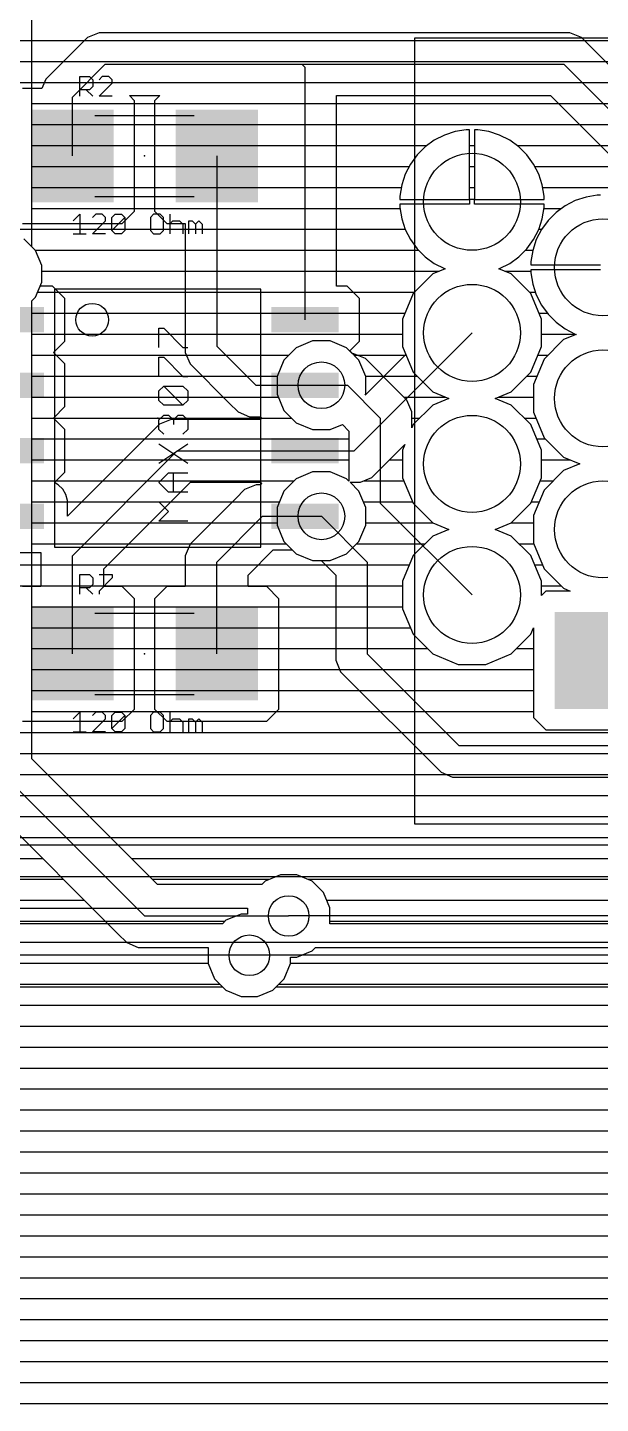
# Model space of a CAD drawing. Extents: x -0.64 to 6, y -0.15 to 7.8.
# Drawn here: x 4.881 to 5.318, y 5.088 to 6.138 of the extents above; entities that cross this region are included whole.
import ezdxf

# ---------------------------------------------------------------- set-up
doc = ezdxf.new("R2010")
doc.units = 0
for name, color, linetype in [('1', 22, 'CONTINUOUS'), ('16', 175, 'CONTINUOUS'), ('17', 82, 'CONTINUOUS'), ('18', 82, 'CONTINUOUS'), ('21', 253, 'CONTINUOUS'), ('22', 253, 'CONTINUOUS'), ('23', 7, 'CONTINUOUS'), ('25', 253, 'CONTINUOUS'), ('27', 253, 'CONTINUOUS'), ('51', 253, 'CONTINUOUS')]:
    doc.layers.add(name, color=color, linetype=linetype)

# ---------------------------------------------------------------- blocks, each defined once
blk = doc.blocks.new('RECT')
blk.add_solid([(-0.5, -0.5), (0.5, -0.5), (-0.5, 0.5), (0.5, 0.5)])
blk = doc.blocks.new('SQUAREP')
blk.add_solid([(-0.5, -0.5), (0.5, -0.5), (-0.5, 0.5), (0.5, 0.5)])
blk = doc.blocks.new('ROUNDP')
blk.add_circle((0, 0), 0.5)
blk = doc.blocks.new('ROUNDV')
blk.add_circle((0, 0), 0.5)

msp = doc.modelspace()

# ---------------------------------------------------------------- linework, layer by layer
at = {"layer": '1'}
for p, q in [((4.935226, 6.134), (4.926405, 6.130346)), ((5.294774, 6.134), (4.935226, 6.134)), ((5.303595, 6.130346), (5.294774, 6.134)), ((3.284, 6.128), (4.924059, 6.128)), ((4.919654, 6.123595), (4.894536, 6.098477)), ((4.926405, 6.130346), (4.919654, 6.123595)), ((5.423595, 6.010346), (5.303595, 6.130346)), ((5.305941, 6.128), (5.534595, 6.128)), ((3.284, 6.112), (4.908059, 6.112)), ((4.914882, 6.084882), (4.94, 6.11)), ((4.94, 6.11), (5.09, 6.11)), ((5.09, 6.11), (5.29, 6.11)), ((5.0925, 6.1075), (5.09, 6.11)), ((5.0925, 5.915), (5.0925, 6.1075)), ((5.29, 6.11), (5.41, 5.99)), ((3.284, 6.096), (4.89351, 6.096)), ((4.891618, 6.091433), (4.876758, 6.091433)), ((4.894536, 6.098477), (4.891618, 6.091433)), ((4.914882, 6.04), (4.914882, 6.084882)), ((4.962378, 6.08206), (4.958438, 6.086)), ((4.958438, 6.086), (4.981562, 6.086)), ((4.962378, 5.997939), (4.962378, 6.08206)), ((4.962378, 6.08), (4.977622, 6.08)), ((4.981562, 6.086), (4.977622, 6.08206)), ((4.977622, 6.08206), (4.977622, 5.997939)), ((5.1165, 5.940646), (5.1165, 6.086)), ((5.1165, 6.086), (5.280059, 6.086)), ((5.1165, 6.08), (5.286059, 6.08)), ((5.280059, 6.086), (5.386, 5.980059)), ((4.962378, 6.064), (4.977622, 6.064)), ((5.1165, 6.064), (5.302059, 6.064)), ((5.207121, 6.058646), (5.198887, 6.05597)), ((5.215671, 6.06), (5.207121, 6.058646)), ((5.218157, 6.06), (5.215671, 6.06)), ((5.218157, 6.006843), (5.218157, 6.06)), ((5.224329, 6.06), (5.221843, 6.06)), ((5.221843, 6.06), (5.221843, 6.006843)), ((5.232879, 6.058646), (5.224329, 6.06)), ((5.241113, 6.05597), (5.232879, 6.058646)), ((4.962378, 6.048), (4.977622, 6.048)), ((5.1165, 6.048), (5.185613, 6.048)), ((5.191174, 6.05204), (5.18417, 6.046952)), ((5.198887, 6.05597), (5.191174, 6.05204)), ((5.218157, 6.048), (5.221843, 6.048)), ((5.248826, 6.05204), (5.241113, 6.05597)), ((5.25583, 6.046952), (5.248826, 6.05204)), ((5.254387, 6.048), (5.318059, 6.048)), ((5.025118, 6.04), (5.025118, 5.894882)), ((5.178048, 6.04083), (5.17296, 6.033826)), ((5.18417, 6.046952), (5.178048, 6.04083)), ((5.261952, 6.04083), (5.25583, 6.046952)), ((5.26704, 6.033826), (5.261952, 6.04083)), ((4.962378, 6.032), (4.977622, 6.032)), ((5.1165, 6.032), (5.172029, 6.032)), ((5.17296, 6.033826), (5.16903, 6.026113)), ((5.218157, 6.032), (5.221843, 6.032)), ((5.27097, 6.026113), (5.26704, 6.033826)), ((5.267971, 6.032), (5.334059, 6.032)), ((5.166354, 6.017879), (5.165, 6.009329)), ((5.16903, 6.026113), (5.166354, 6.017879)), ((5.273646, 6.017879), (5.27097, 6.026113)), ((5.275, 6.009329), (5.273646, 6.017879)), ((4.962378, 6.016), (4.977622, 6.016)), ((5.1165, 6.016), (5.166057, 6.016)), ((5.165, 6.009329), (5.165, 6.006843)), ((5.165, 6.006843), (5.218157, 6.006843)), ((5.218157, 6.016), (5.221843, 6.016)), ((5.221843, 6.006843), (5.218157, 6.006843)), ((5.218157, 6.006843), (5.218157, 6.003157)), ((5.221843, 6.003157), (5.221843, 6.006843)), ((5.221843, 6.006843), (5.275, 6.006843)), ((5.273943, 6.016), (5.350059, 6.016)), ((5.275, 6.006843), (5.275, 6.009329)), ((5.307121, 6.008646), (5.298887, 6.00597)), ((5.315671, 6.01), (5.307121, 6.008646)), ((5.318157, 6.01), (5.315671, 6.01)), ((4.953005, 5.988567), (4.962378, 5.997939)), ((4.962378, 6), (4.977622, 6)), ((4.977622, 5.997939), (4.986995, 5.988567)), ((5.1165, 6), (5.165106, 6)), ((5.218157, 6.003157), (5.165, 6.003157)), ((5.165, 6.003157), (5.165, 6.000671)), ((5.165, 6.000671), (5.166354, 5.992121)), ((5.275, 6.003157), (5.221843, 6.003157)), ((5.273646, 5.992121), (5.275, 6.000671)), ((5.274893, 6), (5.288366, 6)), ((5.275, 6.000671), (5.275, 6.003157)), ((5.28417, 5.996952), (5.278048, 5.99083)), ((5.291174, 6.00204), (5.28417, 5.996952)), ((5.298887, 6.00597), (5.291174, 6.00204)), ((4.876758, 5.988567), (4.953005, 5.988567)), ((4.986995, 5.988567), (5.001118, 5.988567)), ((5.001118, 5.988567), (5.001118, 5.890108)), ((5.166354, 5.992121), (5.16903, 5.983887)), ((5.27097, 5.983887), (5.273646, 5.992121)), ((5.278048, 5.99083), (5.27296, 5.983826)), ((4.840548, 5.984), (5.001118, 5.984)), ((4.886704, 5.967843), (4.877843, 5.976704)), ((5.1165, 5.984), (5.168993, 5.984)), ((5.16903, 5.983887), (5.17296, 5.976174)), ((5.17296, 5.976174), (5.178048, 5.96917)), ((5.261952, 5.96917), (5.26704, 5.976174)), ((5.26903, 5.976113), (5.266354, 5.967879)), ((5.26704, 5.976174), (5.27097, 5.983887)), ((5.27296, 5.983826), (5.26903, 5.976113)), ((5.271007, 5.984), (5.273086, 5.984)), ((4.886548, 5.968), (5.001118, 5.968)), ((4.8915, 5.956266), (4.886704, 5.967843)), ((5.1165, 5.968), (5.179218, 5.968)), ((5.178048, 5.96917), (5.18417, 5.963048)), ((5.25583, 5.963048), (5.261952, 5.96917)), ((5.260782, 5.968), (5.266394, 5.968)), ((5.266354, 5.967879), (5.265, 5.959329)), ((4.8915, 5.943734), (4.8915, 5.956266)), ((5.18417, 5.963048), (5.191174, 5.95796)), ((5.199439, 5.95385), (5.189978, 5.949931)), ((5.191174, 5.95796), (5.198887, 5.95403)), ((5.198887, 5.95403), (5.199439, 5.95385)), ((5.24056, 5.95385), (5.241113, 5.95403)), ((5.250022, 5.949931), (5.24056, 5.95385)), ((5.241113, 5.95403), (5.248826, 5.95796)), ((5.248826, 5.95796), (5.25583, 5.963048)), ((5.265, 5.959329), (5.265, 5.956843)), ((5.265, 5.956843), (5.318157, 5.956843)), ((4.89022, 5.940646), (4.8915, 5.943734)), ((4.8915, 5.952), (5.001118, 5.952)), ((5.1165, 5.952), (5.194973, 5.952)), ((5.189978, 5.949931), (5.175069, 5.935022)), ((5.245027, 5.952), (5.265, 5.952)), ((5.264931, 5.935022), (5.250022, 5.949931)), ((5.318157, 5.953157), (5.265, 5.953157)), ((5.265, 5.953157), (5.265, 5.950671)), ((5.265, 5.950671), (5.266354, 5.942121)), ((4.899718, 5.940646), (4.89022, 5.940646)), ((4.90909, 5.931273), (4.899718, 5.940646)), ((4.904363, 5.936), (5.001118, 5.936)), ((5.124718, 5.940646), (5.1165, 5.940646)), ((5.13409, 5.931273), (5.124718, 5.940646)), ((5.129363, 5.936), (5.176047, 5.936)), ((5.175069, 5.935022), (5.167, 5.915542)), ((5.263953, 5.936), (5.268343, 5.936)), ((5.273, 5.915542), (5.264931, 5.935022)), ((5.266354, 5.942121), (5.26903, 5.933887)), ((5.26903, 5.933887), (5.27296, 5.926174)), ((4.90909, 5.898727), (4.90909, 5.931273)), ((5.13409, 5.898727), (5.13409, 5.931273)), ((5.27296, 5.926174), (5.278048, 5.91917)), ((4.90909, 5.92), (5.001118, 5.92)), ((5.13409, 5.92), (5.168846, 5.92)), ((5.167, 5.915542), (5.167, 5.894458)), ((5.271154, 5.92), (5.277445, 5.92)), ((5.273, 5.894458), (5.273, 5.915542)), ((5.278048, 5.91917), (5.28417, 5.913048)), ((5.28417, 5.913048), (5.291174, 5.90796)), ((4.90909, 5.904), (5.001118, 5.904)), ((5.13, 5.815), (5.22, 5.905)), ((5.13409, 5.904), (5.167, 5.904)), ((5.273, 5.904), (5.298978, 5.904)), ((5.299439, 5.90385), (5.289978, 5.899931)), ((5.291174, 5.90796), (5.298887, 5.90403)), ((5.298887, 5.90403), (5.299439, 5.90385)), ((4.900363, 5.89), (4.90909, 5.898727)), ((5.025118, 5.894882), (5.055, 5.865)), ((5.126612, 5.891248), (5.13409, 5.898727)), ((5.13369, 5.88417), (5.126612, 5.891248)), ((5.167, 5.894458), (5.169494, 5.888436)), ((5.264931, 5.874978), (5.273, 5.894458)), ((5.289978, 5.899931), (5.275069, 5.885022)), ((4.90909, 5.881273), (4.900363, 5.89)), ((4.902363, 5.888), (5.001991, 5.888)), ((4.90909, 5.848727), (4.90909, 5.881273)), ((5.001118, 5.890108), (5.004772, 5.881287)), ((5.004772, 5.881287), (5.034654, 5.851405)), ((5.12986, 5.888), (5.169059, 5.888)), ((5.138842, 5.871732), (5.13369, 5.88417)), ((5.169494, 5.888436), (5.1385, 5.85744)), ((5.275069, 5.885022), (5.267, 5.865542)), ((5.270325, 5.888), (5.278047, 5.888)), ((4.90909, 5.872), (5.014059, 5.872)), ((5.138731, 5.872), (5.153059, 5.872)), ((5.138842, 5.858268), (5.138842, 5.871732)), ((5.250022, 5.860069), (5.264931, 5.874978)), ((5.261953, 5.872), (5.269675, 5.872)), ((5.055, 5.865), (5.0925, 5.865)), ((5.0925, 5.865), (5.105, 5.865)), ((5.237785, 5.855), (5.250022, 5.860069)), ((5.267, 5.865542), (5.267, 5.844458)), ((4.900363, 5.84), (4.90909, 5.848727)), ((4.90909, 5.856), (5.030059, 5.856)), ((5.034654, 5.851405), (5.041405, 5.844654)), ((5.1385, 5.85744), (5.138842, 5.858268)), ((5.250022, 5.849931), (5.237785, 5.855)), ((5.240199, 5.856), (5.267, 5.856)), ((5.264931, 5.835022), (5.250022, 5.849931)), ((4.90909, 5.831273), (4.900363, 5.84)), ((4.900364, 5.84), (5.059636, 5.84)), ((4.990226, 5.839), (4.981405, 5.835346)), ((5.058636, 5.839), (4.990226, 5.839)), ((5.041405, 5.844654), (5.050226, 5.841)), ((5.050226, 5.841), (5.058636, 5.841)), ((5.058636, 5.841), (5.059636, 5.84)), ((5.059636, 5.84), (5.058636, 5.839)), ((5.259953, 5.84), (5.268846, 5.84)), ((5.267, 5.844458), (5.275069, 5.824978)), ((4.90909, 5.798727), (4.90909, 5.831273)), ((4.974654, 5.828595), (4.91109, 5.765031)), ((4.981405, 5.835346), (4.974654, 5.828595)), ((5.273, 5.815542), (5.264931, 5.835022)), ((4.90909, 5.824), (4.970059, 5.824)), ((5.143595, 5.794654), (5.16878, 5.819839)), ((5.16878, 5.819839), (5.167, 5.815542)), ((5.269497, 5.824), (5.276047, 5.824)), ((5.275069, 5.824978), (5.289978, 5.810069)), ((4.90909, 5.808), (4.954059, 5.808)), ((4.914882, 5.734882), (4.995, 5.815)), ((4.995, 5.815), (5.0925, 5.815)), ((5.0925, 5.815), (5.13, 5.815)), ((5.156941, 5.808), (5.167, 5.808)), ((5.167, 5.815542), (5.167, 5.794458)), ((5.273, 5.794458), (5.273, 5.815542)), ((5.273, 5.808), (5.294972, 5.808)), ((5.289978, 5.810069), (5.302215, 5.805)), ((4.901144, 5.790781), (4.90909, 5.798727)), ((5.289978, 5.799931), (5.275069, 5.785022)), ((5.302215, 5.805), (5.289978, 5.799931)), ((4.904143, 5.789049), (4.901144, 5.790781)), ((4.902363, 5.792), (4.938059, 5.792)), ((4.907494, 5.785698), (4.904143, 5.789049)), ((4.909864, 5.781593), (4.907494, 5.785698)), ((4.938882, 5.724941), (5.004941, 5.791)), ((5.004941, 5.791), (5.058636, 5.791)), ((5.055226, 5.789), (5.046405, 5.785346)), ((5.058636, 5.789), (5.055226, 5.789)), ((5.058636, 5.791), (5.059636, 5.79)), ((5.059636, 5.79), (5.058636, 5.789)), ((5.13369, 5.78417), (5.12686, 5.791)), ((5.12686, 5.791), (5.134774, 5.791)), ((5.134774, 5.791), (5.143595, 5.794654)), ((5.137188, 5.792), (5.168018, 5.792)), ((5.167, 5.794458), (5.175069, 5.774978)), ((5.264931, 5.774978), (5.273, 5.794458)), ((5.271982, 5.792), (5.282047, 5.792)), ((4.91109, 5.777015), (4.909864, 5.781593)), ((4.91109, 5.765031), (4.91109, 5.777015)), ((4.91109, 5.776), (4.922059, 5.776)), ((4.989941, 5.776), (5.037059, 5.776)), ((5.039654, 5.778595), (5.004772, 5.743713)), ((5.046405, 5.785346), (5.039654, 5.778595)), ((5.138842, 5.771732), (5.13369, 5.78417)), ((5.137074, 5.776), (5.174645, 5.776)), ((5.175069, 5.774978), (5.189978, 5.760069)), ((5.250022, 5.760069), (5.264931, 5.774978)), ((5.265354, 5.776), (5.271332, 5.776)), ((5.275069, 5.785022), (5.267, 5.765542)), ((5.025118, 5.730118), (5.06, 5.765)), ((5.06, 5.765), (5.0925, 5.765)), ((5.0925, 5.765), (5.105, 5.765)), ((5.138842, 5.758268), (5.138842, 5.771732)), ((5.267, 5.765542), (5.267, 5.744458)), ((4.973941, 5.76), (5.021059, 5.76)), ((5.13369, 5.74583), (5.138842, 5.758268)), ((5.138842, 5.76), (5.190144, 5.76)), ((5.189978, 5.760069), (5.202215, 5.755)), ((5.202215, 5.755), (5.189978, 5.749931)), ((5.237785, 5.755), (5.250022, 5.760069)), ((5.250022, 5.749931), (5.237785, 5.755)), ((5.249856, 5.76), (5.267, 5.76)), ((4.957941, 5.744), (5.005059, 5.744)), ((5.004772, 5.743713), (5.001118, 5.734892)), ((5.12417, 5.73631), (5.13369, 5.74583)), ((5.13186, 5.744), (5.184047, 5.744)), ((5.189978, 5.749931), (5.175069, 5.735022)), ((5.264931, 5.735022), (5.250022, 5.749931)), ((5.255953, 5.744), (5.267189, 5.744)), ((5.267, 5.744458), (5.275069, 5.724978)), ((4.8675, 5.737354), (4.890882, 5.737354)), ((4.890882, 5.737354), (4.890882, 5.711433)), ((4.914882, 5.66), (4.914882, 5.734882)), ((5.001118, 5.734892), (5.001118, 5.711433)), ((5.049118, 5.720177), (5.068295, 5.739354)), ((5.068295, 5.739354), (5.082785, 5.739354)), ((5.082785, 5.739354), (5.08583, 5.73631)), ((5.08583, 5.73631), (5.098268, 5.731157)), ((5.111732, 5.731157), (5.12417, 5.73631)), ((5.175069, 5.735022), (5.167, 5.715542)), ((5.273, 5.715542), (5.264931, 5.735022)), ((4.234, 5.728), (4.890882, 5.728)), ((4.938882, 5.711433), (4.938882, 5.724941)), ((4.941941, 5.728), (5.001118, 5.728)), ((5.025118, 5.66), (5.025118, 5.730118)), ((5.056941, 5.728), (5.17216, 5.728)), ((5.098268, 5.731157), (5.111732, 5.731157)), ((5.26784, 5.728), (5.273817, 5.728)), ((5.275069, 5.724978), (5.289978, 5.710069)), ((4.234, 5.712), (4.890882, 5.712)), ((4.938882, 5.712), (5.001118, 5.712)), ((5.049118, 5.711433), (5.049118, 5.720177)), ((5.049118, 5.712), (5.167, 5.712)), ((5.167, 5.715542), (5.167, 5.694458)), ((5.273, 5.704627), (5.273, 5.715542)), ((5.273, 5.712), (5.288047, 5.712)), ((4.890882, 5.711433), (4.876758, 5.711433)), ((4.953005, 5.711433), (4.938882, 5.711433)), ((4.962378, 5.70206), (4.953005, 5.711433)), ((4.962378, 5.617939), (4.962378, 5.70206)), ((4.986995, 5.711433), (4.977622, 5.70206)), ((4.977622, 5.70206), (4.977622, 5.617939)), ((5.001118, 5.711433), (4.986995, 5.711433)), ((5.063242, 5.711433), (5.049118, 5.711433)), ((5.072614, 5.70206), (5.063242, 5.711433)), ((5.072614, 5.617939), (5.072614, 5.70206)), ((5.276373, 5.708), (5.273, 5.704627)), ((5.294973, 5.708), (5.276373, 5.708)), ((5.289978, 5.710069), (5.294973, 5.708)), ((4.962378, 5.696), (4.977622, 5.696)), ((5.072614, 5.696), (5.167, 5.696)), ((5.167, 5.694458), (5.175069, 5.674978)), ((4.962378, 5.68), (4.977622, 5.68)), ((5.072614, 5.68), (5.172988, 5.68)), ((5.175069, 5.674978), (5.189978, 5.660069)), ((5.250022, 5.660069), (5.264931, 5.674978)), ((5.264931, 5.674978), (5.267, 5.679973)), ((5.267, 5.679973), (5.267, 5.611373)), ((4.962378, 5.664), (4.977622, 5.664)), ((5.072614, 5.664), (5.186047, 5.664)), ((5.189978, 5.660069), (5.209458, 5.652)), ((5.230542, 5.652), (5.250022, 5.660069)), ((5.253953, 5.664), (5.267, 5.664)), ((5.209458, 5.652), (5.230542, 5.652)), ((4.962378, 5.648), (4.977622, 5.648)), ((5.072614, 5.648), (5.267, 5.648)), ((4.962378, 5.632), (4.977622, 5.632)), ((5.072614, 5.632), (5.267, 5.632)), ((4.953005, 5.608567), (4.962378, 5.617939)), ((4.977622, 5.617939), (4.986995, 5.608567)), ((5.063242, 5.608567), (5.072614, 5.617939)), ((4.876758, 5.608567), (4.953005, 5.608567)), ((4.960438, 5.616), (4.979562, 5.616)), ((4.986995, 5.608567), (5.063242, 5.608567)), ((5.070675, 5.616), (5.267, 5.616)), ((5.267, 5.611373), (5.276373, 5.602)), ((4.234, 5.6), (5.489008, 5.6)), ((5.276373, 5.602), (5.363627, 5.602)), ((4.234, 5.584), (5.491033, 5.584)), ((4.245941, 5.568), (5.497661, 5.568)), ((4.261941, 5.552), (5.50846, 5.552)), ((4.277941, 5.536), (5.524938, 5.536)), ((4.293941, 5.52), (5.732, 5.52)), ((5.664774, 5.514), (4.299941, 5.514)), ((5.66, 5.49), (4.29, 5.49)), ((4.285226, 5.466), (5.0485, 5.466)), ((5.043734, 5.4615), (5.032157, 5.456704)), ((5.0485, 5.4615), (5.043734, 5.4615)), ((5.0485, 5.466), (5.0485, 5.4615)), ((5.65, 5.46), (5.08, 5.46)), ((4.247941, 5.456), (5.031452, 5.456)), ((5.029452, 5.454), (4.249941, 5.454)), ((5.032157, 5.456704), (5.029452, 5.454)), ((5.05, 5.43), (4.24, 5.43)), ((5.0815, 5.423734), (5.0815, 5.4285)), ((5.0815, 5.4285), (5.086266, 5.4285)), ((5.086266, 5.4285), (5.097843, 5.433296)), ((5.097843, 5.433296), (5.100548, 5.436)), ((5.100548, 5.436), (5.640059, 5.436)), ((5.076704, 5.412157), (5.0815, 5.423734)), ((5.0815, 5.424), (5.652059, 5.424)), ((5.067843, 5.403296), (5.076704, 5.412157)), ((5.072548, 5.408), (5.661, 5.408)), ((4.235226, 5.406), (5.029452, 5.406)), ((5.029452, 5.406), (5.032157, 5.403296)), ((5.032157, 5.403296), (5.043734, 5.3985)), ((5.043734, 5.3985), (5.056266, 5.3985)), ((5.056266, 5.3985), (5.067843, 5.403296)), ((3.354, 5.392), (5.661, 5.392)), ((3.354, 5.376), (5.661, 5.376)), ((3.354, 5.36), (5.661, 5.36)), ((3.354, 5.344), (5.661, 5.344)), ((3.354, 5.328), (5.661, 5.328)), ((3.354, 5.312), (5.661, 5.312)), ((3.3615, 5.296), (5.661, 5.296)), ((3.359953, 5.28), (5.661, 5.28)), ((3.348548, 5.264), (5.661, 5.264)), ((3.18348, 5.248), (5.661, 5.248)), ((3.159984, 5.232), (5.661, 5.232)), ((3.159984, 5.216), (5.661, 5.216)), ((3.159984, 5.2), (5.661, 5.2)), ((3.1796, 5.184), (5.661, 5.184)), ((3.18348, 5.168), (5.661, 5.168)), ((3.18348, 5.152), (5.661, 5.152)), ((3.18348, 5.136), (5.661, 5.136)), ((3.18348, 5.12), (5.661, 5.12)), ((3.18348, 5.104), (5.661, 5.104)), ((3.1756, 5.088), (5.661, 5.088))]:
    msp.add_line(p, q, dxfattribs=at)
at = {"layer": '16'}
for p, q in [((4.884, 5.970548), (4.884, 6.609452)), ((4.884, 6.128), (5.534595, 6.128)), ((4.884, 6.112), (5.51246, 6.112)), ((4.884, 6.096), (5.499318, 6.096)), ((4.884, 6.08), (5.49269, 6.08)), ((4.884, 6.064), (5.489008, 6.064)), ((5.207121, 6.058646), (5.198887, 6.05597)), ((5.215671, 6.06), (5.207121, 6.058646)), ((5.218157, 6.06), (5.215671, 6.06)), ((5.218157, 6.006843), (5.218157, 6.06)), ((5.224329, 6.06), (5.221843, 6.06)), ((5.221843, 6.06), (5.221843, 6.006843)), ((5.232879, 6.058646), (5.224329, 6.06)), ((5.241113, 6.05597), (5.232879, 6.058646)), ((4.884, 6.048), (5.185613, 6.048)), ((5.191174, 6.05204), (5.18417, 6.046952)), ((5.198887, 6.05597), (5.191174, 6.05204)), ((5.218157, 6.048), (5.221843, 6.048)), ((5.248826, 6.05204), (5.241113, 6.05597)), ((5.25583, 6.046952), (5.248826, 6.05204)), ((5.254387, 6.048), (5.489008, 6.048)), ((5.178048, 6.04083), (5.17296, 6.033826)), ((5.18417, 6.046952), (5.178048, 6.04083)), ((5.261952, 6.04083), (5.25583, 6.046952)), ((5.26704, 6.033826), (5.261952, 6.04083)), ((4.884, 6.032), (5.172029, 6.032)), ((5.17296, 6.033826), (5.16903, 6.026113)), ((5.218157, 6.032), (5.221843, 6.032)), ((5.27097, 6.026113), (5.26704, 6.033826)), ((5.267971, 6.032), (5.491862, 6.032)), ((5.166354, 6.017879), (5.165, 6.009329)), ((5.16903, 6.026113), (5.166354, 6.017879)), ((5.273646, 6.017879), (5.27097, 6.026113)), ((5.275, 6.009329), (5.273646, 6.017879)), ((4.884, 6.016), (5.166057, 6.016)), ((5.165, 6.009329), (5.165, 6.006843)), ((5.165, 6.006843), (5.218157, 6.006843)), ((5.218157, 6.016), (5.221843, 6.016)), ((5.221843, 6.006843), (5.218157, 6.006843)), ((5.218157, 6.006843), (5.218157, 6.003157)), ((5.221843, 6.003157), (5.221843, 6.006843)), ((5.221843, 6.006843), (5.275, 6.006843)), ((5.273943, 6.016), (5.498489, 6.016)), ((5.275, 6.006843), (5.275, 6.009329)), ((5.307121, 6.008646), (5.298887, 6.00597)), ((5.315671, 6.01), (5.307121, 6.008646)), ((5.318157, 6.01), (5.315671, 6.01)), ((4.884, 6), (5.165106, 6)), ((5.218157, 6.003157), (5.165, 6.003157)), ((5.165, 6.003157), (5.165, 6.000671)), ((5.165, 6.000671), (5.166354, 5.992121)), ((5.275, 6.003157), (5.221843, 6.003157)), ((5.273646, 5.992121), (5.275, 6.000671)), ((5.274893, 6), (5.288366, 6)), ((5.275, 6.000671), (5.275, 6.003157)), ((5.28417, 5.996952), (5.278048, 5.99083)), ((5.291174, 6.00204), (5.28417, 5.996952)), ((5.298887, 6.00597), (5.291174, 6.00204)), ((5.166354, 5.992121), (5.16903, 5.983887)), ((5.27097, 5.983887), (5.273646, 5.992121)), ((5.278048, 5.99083), (5.27296, 5.983826)), ((4.884, 5.984), (5.168993, 5.984)), ((5.16903, 5.983887), (5.17296, 5.976174)), ((5.17296, 5.976174), (5.178048, 5.96917)), ((5.261952, 5.96917), (5.26704, 5.976174)), ((5.26903, 5.976113), (5.266354, 5.967879)), ((5.26704, 5.976174), (5.27097, 5.983887)), ((5.27296, 5.983826), (5.26903, 5.976113)), ((5.271007, 5.984), (5.273086, 5.984)), ((4.886704, 5.967843), (4.884, 5.970548)), ((4.886548, 5.968), (5.179218, 5.968)), ((4.8915, 5.956266), (4.886704, 5.967843)), ((5.178048, 5.96917), (5.18417, 5.963048)), ((5.25583, 5.963048), (5.261952, 5.96917)), ((5.260782, 5.968), (5.266394, 5.968)), ((5.266354, 5.967879), (5.265, 5.959329)), ((4.8915, 5.943734), (4.8915, 5.956266)), ((5.18417, 5.963048), (5.191174, 5.95796)), ((5.199439, 5.95385), (5.189978, 5.949931)), ((5.191174, 5.95796), (5.198887, 5.95403)), ((5.198887, 5.95403), (5.199439, 5.95385)), ((5.24056, 5.95385), (5.241113, 5.95403)), ((5.250022, 5.949931), (5.24056, 5.95385)), ((5.241113, 5.95403), (5.248826, 5.95796)), ((5.248826, 5.95796), (5.25583, 5.963048)), ((5.265, 5.959329), (5.265, 5.956843)), ((5.265, 5.956843), (5.318157, 5.956843)), ((4.886704, 5.932157), (4.8915, 5.943734)), ((4.8915, 5.952), (5.194973, 5.952)), ((5.189978, 5.949931), (5.175069, 5.935022)), ((5.245027, 5.952), (5.265, 5.952)), ((5.264931, 5.935022), (5.250022, 5.949931)), ((5.318157, 5.953157), (5.265, 5.953157)), ((5.265, 5.953157), (5.265, 5.950671)), ((5.265, 5.950671), (5.266354, 5.942121)), ((4.888296, 5.936), (5.176047, 5.936)), ((5.175069, 5.935022), (5.167, 5.915542)), ((5.263953, 5.936), (5.268343, 5.936)), ((5.273, 5.915542), (5.264931, 5.935022)), ((5.266354, 5.942121), (5.26903, 5.933887)), ((5.26903, 5.933887), (5.27296, 5.926174)), ((4.884, 5.929452), (4.886704, 5.932157)), ((4.884, 5.579941), (4.884, 5.929452)), ((5.27296, 5.926174), (5.278048, 5.91917)), ((4.884, 5.92), (5.168846, 5.92)), ((5.167, 5.915542), (5.167, 5.894458)), ((5.271154, 5.92), (5.277445, 5.92)), ((5.273, 5.894458), (5.273, 5.915542)), ((5.278048, 5.91917), (5.28417, 5.913048)), ((5.28417, 5.913048), (5.291174, 5.90796)), ((4.884, 5.904), (5.167, 5.904)), ((5.273, 5.904), (5.298978, 5.904)), ((5.299439, 5.90385), (5.289978, 5.899931)), ((5.291174, 5.90796), (5.298887, 5.90403)), ((5.298887, 5.90403), (5.299439, 5.90385)), ((5.08583, 5.89369), (5.07631, 5.88417)), ((5.098268, 5.898842), (5.08583, 5.89369)), ((5.111732, 5.898842), (5.098268, 5.898842)), ((5.12417, 5.89369), (5.111732, 5.898842)), ((5.12886, 5.889), (5.12417, 5.89369)), ((5.167, 5.894458), (5.175069, 5.874978)), ((5.264931, 5.874978), (5.273, 5.894458)), ((5.289978, 5.899931), (5.275069, 5.885022)), ((4.884, 5.888), (5.08014, 5.888)), ((5.07631, 5.88417), (5.071157, 5.871732)), ((5.129774, 5.889), (5.12886, 5.889)), ((5.138595, 5.885346), (5.129774, 5.889)), ((5.132188, 5.888), (5.169675, 5.888)), ((5.163595, 5.860346), (5.138595, 5.885346)), ((5.275069, 5.885022), (5.267, 5.865542)), ((5.270325, 5.888), (5.278047, 5.888)), ((4.884, 5.872), (5.071269, 5.872)), ((5.071157, 5.871732), (5.071157, 5.858268)), ((5.151941, 5.872), (5.178047, 5.872)), ((5.175069, 5.874978), (5.189978, 5.860069)), ((5.250022, 5.860069), (5.264931, 5.874978)), ((5.261953, 5.872), (5.269675, 5.872)), ((5.105, 5.865), (5.125, 5.865)), ((5.125, 5.865), (5.15, 5.84)), ((5.170346, 5.853595), (5.163595, 5.860346)), ((5.189978, 5.860069), (5.202215, 5.855)), ((5.237785, 5.855), (5.250022, 5.860069)), ((5.267, 5.865542), (5.267, 5.844458)), ((4.884, 5.856), (5.072097, 5.856)), ((5.071157, 5.858268), (5.07631, 5.84583)), ((5.167941, 5.856), (5.199801, 5.856)), ((5.174, 5.844774), (5.170346, 5.853595)), ((5.189978, 5.849931), (5.175069, 5.835022)), ((5.202215, 5.855), (5.189978, 5.849931)), ((5.250022, 5.849931), (5.237785, 5.855)), ((5.240199, 5.856), (5.267, 5.856)), ((5.264931, 5.835022), (5.250022, 5.849931)), ((4.884, 5.84), (5.082139, 5.84)), ((5.07631, 5.84583), (5.08583, 5.83631)), ((5.15, 5.84), (5.15, 5.775)), ((5.174, 5.832441), (5.174, 5.844774)), ((5.174, 5.84), (5.180047, 5.84)), ((5.259953, 5.84), (5.268846, 5.84)), ((5.267, 5.844458), (5.275069, 5.824978)), ((5.08583, 5.83631), (5.098268, 5.831157)), ((5.098268, 5.831157), (5.111732, 5.831157)), ((5.111732, 5.831157), (5.121044, 5.835015)), ((5.121044, 5.835015), (5.126, 5.830059)), ((5.126, 5.830059), (5.126, 5.79186)), ((5.175069, 5.835022), (5.174, 5.832441)), ((5.273, 5.815542), (5.264931, 5.835022)), ((4.884, 5.824), (5.126, 5.824)), ((5.269497, 5.824), (5.276047, 5.824)), ((5.275069, 5.824978), (5.289978, 5.810069)), ((4.884, 5.808), (5.126, 5.808)), ((5.273, 5.794458), (5.273, 5.815542)), ((5.273, 5.808), (5.294972, 5.808)), ((5.289978, 5.810069), (5.302215, 5.805)), ((5.098268, 5.798842), (5.08583, 5.79369)), ((5.111732, 5.798842), (5.098268, 5.798842)), ((5.12417, 5.79369), (5.111732, 5.798842)), ((5.289978, 5.799931), (5.275069, 5.785022)), ((5.302215, 5.805), (5.289978, 5.799931)), ((4.884, 5.792), (5.08414, 5.792)), ((5.08583, 5.79369), (5.07631, 5.78417)), ((5.126, 5.79186), (5.12417, 5.79369)), ((5.12586, 5.792), (5.126, 5.792)), ((5.264931, 5.774978), (5.273, 5.794458)), ((5.271982, 5.792), (5.282047, 5.792)), ((4.884, 5.776), (5.072926, 5.776)), ((5.07631, 5.78417), (5.071157, 5.771732)), ((5.15, 5.775), (5.22, 5.705)), ((5.250022, 5.760069), (5.264931, 5.774978)), ((5.265354, 5.776), (5.271332, 5.776)), ((5.275069, 5.785022), (5.267, 5.765542)), ((5.071157, 5.771732), (5.071157, 5.758268)), ((5.105, 5.765), (5.14, 5.73)), ((5.267, 5.765542), (5.267, 5.744458)), ((4.884, 5.76), (5.071157, 5.76)), ((5.071157, 5.758268), (5.07631, 5.74583)), ((5.237785, 5.755), (5.250022, 5.760069)), ((5.250022, 5.749931), (5.237785, 5.755)), ((5.249856, 5.76), (5.267, 5.76)), ((4.884, 5.744), (5.078139, 5.744)), ((5.07631, 5.74583), (5.08583, 5.73631)), ((5.264931, 5.735022), (5.250022, 5.749931)), ((5.255953, 5.744), (5.267189, 5.744)), ((5.267, 5.744458), (5.275069, 5.724978)), ((5.08583, 5.73631), (5.098268, 5.731157)), ((5.273, 5.715542), (5.264931, 5.735022)), ((4.884, 5.728), (5.108059, 5.728)), ((5.098268, 5.731157), (5.104901, 5.731157)), ((5.104901, 5.731157), (5.116, 5.720059)), ((5.14, 5.73), (5.14, 5.66)), ((5.26784, 5.728), (5.273817, 5.728)), ((5.275069, 5.724978), (5.289978, 5.710069)), ((4.884, 5.712), (5.116, 5.712)), ((5.116, 5.720059), (5.116, 5.655226)), ((5.273, 5.704627), (5.273, 5.715542)), ((5.273, 5.712), (5.288047, 5.712)), ((5.276373, 5.708), (5.273, 5.704627)), ((5.294973, 5.708), (5.276373, 5.708)), ((5.289978, 5.710069), (5.294973, 5.708)), ((4.884, 5.696), (5.116, 5.696)), ((4.884, 5.68), (5.116, 5.68)), ((4.884, 5.664), (5.116, 5.664)), ((5.14, 5.66), (5.21, 5.59)), ((5.116, 5.655226), (5.119654, 5.646405)), ((4.884, 5.648), (5.118993, 5.648)), ((5.119654, 5.646405), (5.196405, 5.569654)), ((4.884, 5.632), (5.134059, 5.632)), ((4.884, 5.616), (5.150059, 5.616)), ((4.884, 5.6), (5.166059, 5.6)), ((5.21, 5.59), (5.38, 5.59)), ((4.884, 5.584), (5.182059, 5.584)), ((4.979941, 5.484), (4.884, 5.579941)), ((4.86, 5.57), (4.97, 5.46)), ((4.895941, 5.568), (5.200398, 5.568)), ((5.196405, 5.569654), (5.205226, 5.566)), ((5.205226, 5.566), (5.384774, 5.566)), ((4.839654, 5.556405), (4.949654, 5.446405)), ((4.911941, 5.552), (5.50846, 5.552)), ((4.927941, 5.536), (5.524938, 5.536)), ((4.943941, 5.52), (5.732, 5.52)), ((0.189941, 5.504), (4.892059, 5.504)), ((4.959941, 5.504), (5.732, 5.504)), ((5.073734, 5.4915), (5.062157, 5.486704)), ((5.086266, 5.4915), (5.073734, 5.4915)), ((5.097843, 5.486704), (5.086266, 5.4915)), ((0.205941, 5.488), (4.908059, 5.488)), ((4.975941, 5.488), (5.065285, 5.488)), ((5.059452, 5.484), (4.979941, 5.484)), ((5.062157, 5.486704), (5.059452, 5.484)), ((5.094715, 5.488), (5.732, 5.488)), ((5.106704, 5.477843), (5.097843, 5.486704)), ((0.221941, 5.472), (4.924059, 5.472)), ((5.1115, 5.466266), (5.106704, 5.477843)), ((5.109125, 5.472), (5.732, 5.472)), ((4.97, 5.46), (5.08, 5.46)), ((5.1115, 5.454), (5.1115, 5.466266)), ((0.237941, 5.456), (4.940059, 5.456)), ((5.1115, 5.456), (5.732, 5.456)), ((5.634774, 5.454), (5.1115, 5.454)), ((0.580115, 5.44), (4.956059, 5.44)), ((4.949654, 5.446405), (4.956405, 5.439654)), ((4.956405, 5.439654), (4.965226, 5.436)), ((4.965226, 5.436), (5.0185, 5.436)), ((5.0185, 5.436), (5.0185, 5.423734)), ((5.63, 5.43), (5.05, 5.43)), ((1.733978, 5.424), (5.0185, 5.424)), ((5.0185, 5.423734), (5.023296, 5.412157)), ((1.757054, 5.408), (5.027452, 5.408)), ((5.023296, 5.412157), (5.032157, 5.403296)), ((5.032157, 5.403296), (5.043734, 5.3985)), ((5.043734, 5.3985), (5.056266, 5.3985)), ((5.056266, 5.3985), (5.067843, 5.403296)), ((5.067843, 5.403296), (5.070548, 5.406)), ((5.070548, 5.406), (5.620059, 5.406)), ((1.764819, 5.392), (5.634059, 5.392)), ((1.766, 5.376), (5.650059, 5.376)), ((1.761506, 5.36), (5.656, 5.36)), ((1.749054, 5.344), (5.656, 5.344)), ((0.630738, 5.328), (5.656, 5.328)), ((3.352548, 5.312), (5.656, 5.312)), ((3.3615, 5.296), (5.656, 5.296)), ((3.359953, 5.28), (5.656, 5.28)), ((3.354, 5.264), (5.656, 5.264)), ((3.354, 5.248), (5.656, 5.248)), ((3.354, 5.232), (5.656, 5.232)), ((3.354, 5.216), (5.656, 5.216)), ((3.354, 5.2), (5.656, 5.2)), ((3.354, 5.184), (5.656, 5.184)), ((3.354, 5.168), (5.656, 5.168)), ((3.354, 5.152), (5.656, 5.152)), ((3.354, 5.136), (5.656, 5.136)), ((3.354, 5.12), (5.656, 5.12)), ((3.354, 5.104), (5.656, 5.104)), ((3.354, 5.088), (5.656, 5.088))]:
    msp.add_line(p, q, dxfattribs=at)
at = {"layer": '21'}
for p, q in [((5.176299, 5.53), (5.176299, 6.13)), ((5.176299, 6.13), (5.68811, 6.13)), ((5.05874, 5.938425), (4.90126, 5.938425)), ((4.90126, 5.938425), (4.90126, 5.741575)), ((5.05874, 5.741575), (5.05874, 5.938425)), ((4.980981, 5.893901), (4.980981, 5.90858)), ((4.980981, 5.90858), (4.984651, 5.90858)), ((4.984651, 5.90858), (4.99933, 5.893901)), ((4.99933, 5.893901), (5.003, 5.893901)), ((4.980981, 5.871802), (4.980981, 5.886481)), ((4.980981, 5.886481), (4.984651, 5.886481)), ((4.984651, 5.886481), (4.99933, 5.871802)), ((4.99933, 5.871802), (5.003, 5.871802)), ((4.980981, 5.860712), (4.984651, 5.864382)), ((4.980981, 5.853373), (4.980981, 5.860712)), ((4.984651, 5.864382), (4.99933, 5.864382)), ((4.99933, 5.849703), (4.984651, 5.864382)), ((4.99933, 5.864382), (5.003, 5.860712)), ((5.003, 5.860712), (5.003, 5.853373)), ((4.984651, 5.849703), (4.980981, 5.853373)), ((4.99933, 5.849703), (4.984651, 5.849703)), ((5.003, 5.853373), (4.99933, 5.849703)), ((4.980981, 5.838614), (4.984651, 5.842283)), ((4.980981, 5.831274), (4.980981, 5.838614)), ((4.984651, 5.842283), (4.988321, 5.842283)), ((4.988321, 5.842283), (4.991991, 5.838614)), ((4.991991, 5.838614), (4.99566, 5.842283)), ((4.991991, 5.838614), (4.991991, 5.834944)), ((4.99566, 5.842283), (4.99933, 5.842283)), ((4.99933, 5.842283), (5.003, 5.838614)), ((5.003, 5.838614), (5.003, 5.831274)), ((4.984651, 5.827604), (4.980981, 5.831274)), ((5.003, 5.831274), (4.99933, 5.827604)), ((4.980981, 5.805505), (5.003, 5.820185)), ((4.980981, 5.820185), (5.003, 5.805505)), ((4.980981, 5.790746), (4.988321, 5.798086)), ((4.988321, 5.798086), (5.003, 5.798086)), ((4.991991, 5.783407), (4.991991, 5.798086)), ((4.988321, 5.783407), (4.980981, 5.790746)), ((4.988321, 5.768647), (4.980981, 5.775987)), ((4.980981, 5.775987), (5.003, 5.775987)), ((5.003, 5.783407), (4.988321, 5.783407)), ((4.980981, 5.761308), (4.988321, 5.768647)), ((5.003, 5.761308), (4.980981, 5.761308)), ((4.90126, 5.741575), (5.05874, 5.741575)), ((5.68811, 5.53), (5.176299, 5.53)), ((3.35, 5.44), (5.65, 5.44))]:
    msp.add_line(p, q, dxfattribs=at)
at = {"layer": '22'}
msp.add_circle((4.93, 5.915), 0.0125, dxfattribs=at)
at = {"layer": '23'}
for p in [(4.97, 6.04), (4.98, 5.84), (4.97, 5.66)]:
    msp.add_point(p, dxfattribs=at)
at = {"layer": '25'}
for p, q in [((4.9205, 6.0855), (4.9205, 6.100513)), ((4.9205, 6.100513), (4.928006, 6.100513)), ((4.928006, 6.100513), (4.930508, 6.098011)), ((4.937735, 6.100513), (4.935233, 6.098011)), ((4.942739, 6.100513), (4.937735, 6.100513)), ((4.945241, 6.098011), (4.942739, 6.100513)), ((4.928006, 6.090504), (4.9205, 6.090504)), ((4.925504, 6.090504), (4.930508, 6.0855)), ((4.930508, 6.093006), (4.928006, 6.090504)), ((4.930508, 6.098011), (4.930508, 6.093006)), ((4.935233, 6.0855), (4.945241, 6.095508)), ((4.945241, 6.095508), (4.945241, 6.098011)), ((4.945241, 6.0855), (4.935233, 6.0855)), ((4.9205, 5.7055), (4.9205, 5.720513)), ((4.9205, 5.720513), (4.928006, 5.720513)), ((4.928006, 5.720513), (4.930508, 5.718011)), ((4.930508, 5.713006), (4.928006, 5.710504)), ((4.930508, 5.718011), (4.930508, 5.713006)), ((4.935233, 5.720513), (4.945241, 5.720513)), ((4.945241, 5.718011), (4.935233, 5.708002)), ((4.945241, 5.720513), (4.945241, 5.718011)), ((4.928006, 5.710504), (4.9205, 5.710504)), ((4.925504, 5.710504), (4.930508, 5.7055)), ((4.935233, 5.708002), (4.935233, 5.7055))]:
    msp.add_line(p, q, dxfattribs=at)
at = {"layer": '27'}
for p, q in [((4.9155, 5.990508), (4.920504, 5.995513)), ((4.920504, 5.995513), (4.920504, 5.9805)), ((4.932735, 5.995513), (4.930233, 5.993011)), ((4.937739, 5.995513), (4.932735, 5.995513)), ((4.940241, 5.993011), (4.937739, 5.995513)), ((4.944965, 5.993011), (4.947467, 5.995513)), ((4.947467, 5.995513), (4.952471, 5.995513)), ((4.952471, 5.995513), (4.954974, 5.993011)), ((4.976932, 5.995513), (4.97443, 5.993011)), ((4.981937, 5.995513), (4.976932, 5.995513)), ((4.984439, 5.993011), (4.981937, 5.995513)), ((4.989163, 5.995513), (4.989163, 5.9805)), ((4.930233, 5.9805), (4.940241, 5.990508)), ((4.940241, 5.990508), (4.940241, 5.993011)), ((4.944965, 5.983002), (4.944965, 5.993011)), ((4.944965, 5.983002), (4.954974, 5.993011)), ((4.954974, 5.993011), (4.954974, 5.983002)), ((4.97443, 5.993011), (4.97443, 5.983002)), ((4.984439, 5.983002), (4.984439, 5.993011)), ((4.989163, 5.988006), (4.991665, 5.990508)), ((4.991665, 5.990508), (4.996669, 5.990508)), ((4.996669, 5.990508), (4.999171, 5.988006)), ((4.999171, 5.988006), (4.999171, 5.9805)), ((5.003895, 5.9805), (5.003895, 5.990508)), ((5.003895, 5.990508), (5.006397, 5.990508)), ((5.006397, 5.990508), (5.008899, 5.988006)), ((5.008899, 5.988006), (5.011402, 5.990508)), ((5.008899, 5.988006), (5.008899, 5.9805)), ((5.011402, 5.990508), (5.013904, 5.988006)), ((5.013904, 5.988006), (5.013904, 5.9805)), ((4.9155, 5.9805), (4.925508, 5.9805)), ((4.940241, 5.9805), (4.930233, 5.9805)), ((4.947467, 5.9805), (4.944965, 5.983002)), ((4.952471, 5.9805), (4.947467, 5.9805)), ((4.954974, 5.983002), (4.952471, 5.9805)), ((4.97443, 5.983002), (4.976932, 5.9805)), ((4.976932, 5.9805), (4.981937, 5.9805)), ((4.981937, 5.9805), (4.984439, 5.983002)), ((4.9155, 5.610508), (4.920504, 5.615513)), ((4.920504, 5.615513), (4.920504, 5.6005)), ((4.932735, 5.615513), (4.930233, 5.613011)), ((4.930233, 5.6005), (4.940241, 5.610508)), ((4.937739, 5.615513), (4.932735, 5.615513)), ((4.940241, 5.613011), (4.937739, 5.615513)), ((4.940241, 5.610508), (4.940241, 5.613011)), ((4.944965, 5.613011), (4.947467, 5.615513)), ((4.944965, 5.603002), (4.944965, 5.613011)), ((4.944965, 5.603002), (4.954974, 5.613011)), ((4.947467, 5.615513), (4.952471, 5.615513)), ((4.952471, 5.615513), (4.954974, 5.613011)), ((4.954974, 5.613011), (4.954974, 5.603002)), ((4.976932, 5.615513), (4.97443, 5.613011)), ((4.97443, 5.613011), (4.97443, 5.603002)), ((4.981937, 5.615513), (4.976932, 5.615513)), ((4.984439, 5.613011), (4.981937, 5.615513)), ((4.984439, 5.603002), (4.984439, 5.613011)), ((4.989163, 5.615513), (4.989163, 5.6005)), ((4.989163, 5.608006), (4.991665, 5.610508)), ((4.991665, 5.610508), (4.996669, 5.610508)), ((4.996669, 5.610508), (4.999171, 5.608006)), ((4.999171, 5.608006), (4.999171, 5.6005)), ((5.003895, 5.6005), (5.003895, 5.610508)), ((5.003895, 5.610508), (5.006397, 5.610508)), ((5.006397, 5.610508), (5.008899, 5.608006)), ((5.008899, 5.608006), (5.011402, 5.610508)), ((5.008899, 5.608006), (5.008899, 5.6005)), ((5.011402, 5.610508), (5.013904, 5.608006)), ((5.013904, 5.608006), (5.013904, 5.6005)), ((4.9155, 5.6005), (4.925508, 5.6005)), ((4.940241, 5.6005), (4.930233, 5.6005)), ((4.947467, 5.6005), (4.944965, 5.603002)), ((4.952471, 5.6005), (4.947467, 5.6005)), ((4.954974, 5.603002), (4.952471, 5.6005)), ((4.97443, 5.603002), (4.976932, 5.6005)), ((4.976932, 5.6005), (4.981937, 5.6005)), ((4.981937, 5.6005), (4.984439, 5.603002))]:
    msp.add_line(p, q, dxfattribs=at)
at = {"layer": '51'}
for p, q in [((4.932008, 6.070984), (5.007992, 6.070984)), ((4.932008, 6.009016), (5.007992, 6.009016)), ((4.932008, 5.690984), (5.007992, 5.690984)), ((4.932008, 5.629016), (5.007992, 5.629016))]:
    msp.add_line(p, q, dxfattribs=at)

# ---------------------------------------------------------------- block references
at = {"layer": '1'}
for p, xscale, yscale in [((4.914882, 6.04), 0.062992, 0.070866), ((5.025118, 6.04), 0.062992, 0.070866), ((4.8675, 5.915), 0.051181, 0.019291), ((5.0925, 5.915), 0.051181, 0.019291), ((4.8675, 5.865), 0.051181, 0.019291), ((5.0925, 5.865), 0.051181, 0.019291), ((4.8675, 5.815), 0.051181, 0.019291), ((5.0925, 5.815), 0.051181, 0.019291), ((4.8675, 5.765), 0.051181, 0.019291), ((5.0925, 5.765), 0.051181, 0.019291), ((4.914882, 5.66), 0.062992, 0.070866), ((5.025118, 5.66), 0.062992, 0.070866)]:
    msp.add_blockref('RECT', p, dxfattribs=dict(at, xscale=xscale, yscale=yscale))
at = {"layer": '17', "xscale": 0.074, "yscale": 0.074, "rotation": 90}
for name, p in [('ROUNDP', (5.22, 6.005)), ('ROUNDP', (5.22, 6.005)), ('ROUNDP', (5.32, 5.955)), ('ROUNDP', (5.32, 5.955)), ('ROUNDP', (5.22, 5.905)), ('ROUNDP', (5.22, 5.905)), ('ROUNDP', (5.32, 5.855)), ('ROUNDP', (5.32, 5.855)), ('ROUNDP', (5.22, 5.805)), ('ROUNDP', (5.22, 5.805)), ('ROUNDP', (5.32, 5.755)), ('ROUNDP', (5.32, 5.755)), ('ROUNDP', (5.22, 5.705)), ('ROUNDP', (5.22, 5.705)), ('SQUAREP', (5.32, 5.655)), ('SQUAREP', (5.32, 5.655))]:
    msp.add_blockref(name, p, dxfattribs=at)
at = {"layer": '18'}
for p, xscale, yscale in [((5.105, 5.865), 0.035685, 0.035685), ((5.105, 5.865), 0.035685, 0.035685), ((5.105, 5.765), 0.035685, 0.035685), ((5.105, 5.765), 0.035685, 0.035685), ((5.08, 5.46), 0.031, 0.031), ((5.08, 5.46), 0.031, 0.031), ((5.05, 5.43), 0.031, 0.031), ((5.05, 5.43), 0.031, 0.031)]:
    msp.add_blockref('ROUNDV', p, dxfattribs=dict(at, xscale=xscale, yscale=yscale))
at = {"layer": '51', "xscale": 0.029531, "yscale": 0.066929}
for p in [(4.917766, 6.039965), (5.022234, 6.040035), (4.917766, 5.659965), (5.022234, 5.660035)]:
    msp.add_blockref('RECT', p, dxfattribs=at)

doc.saveas('drawing.dxf')
